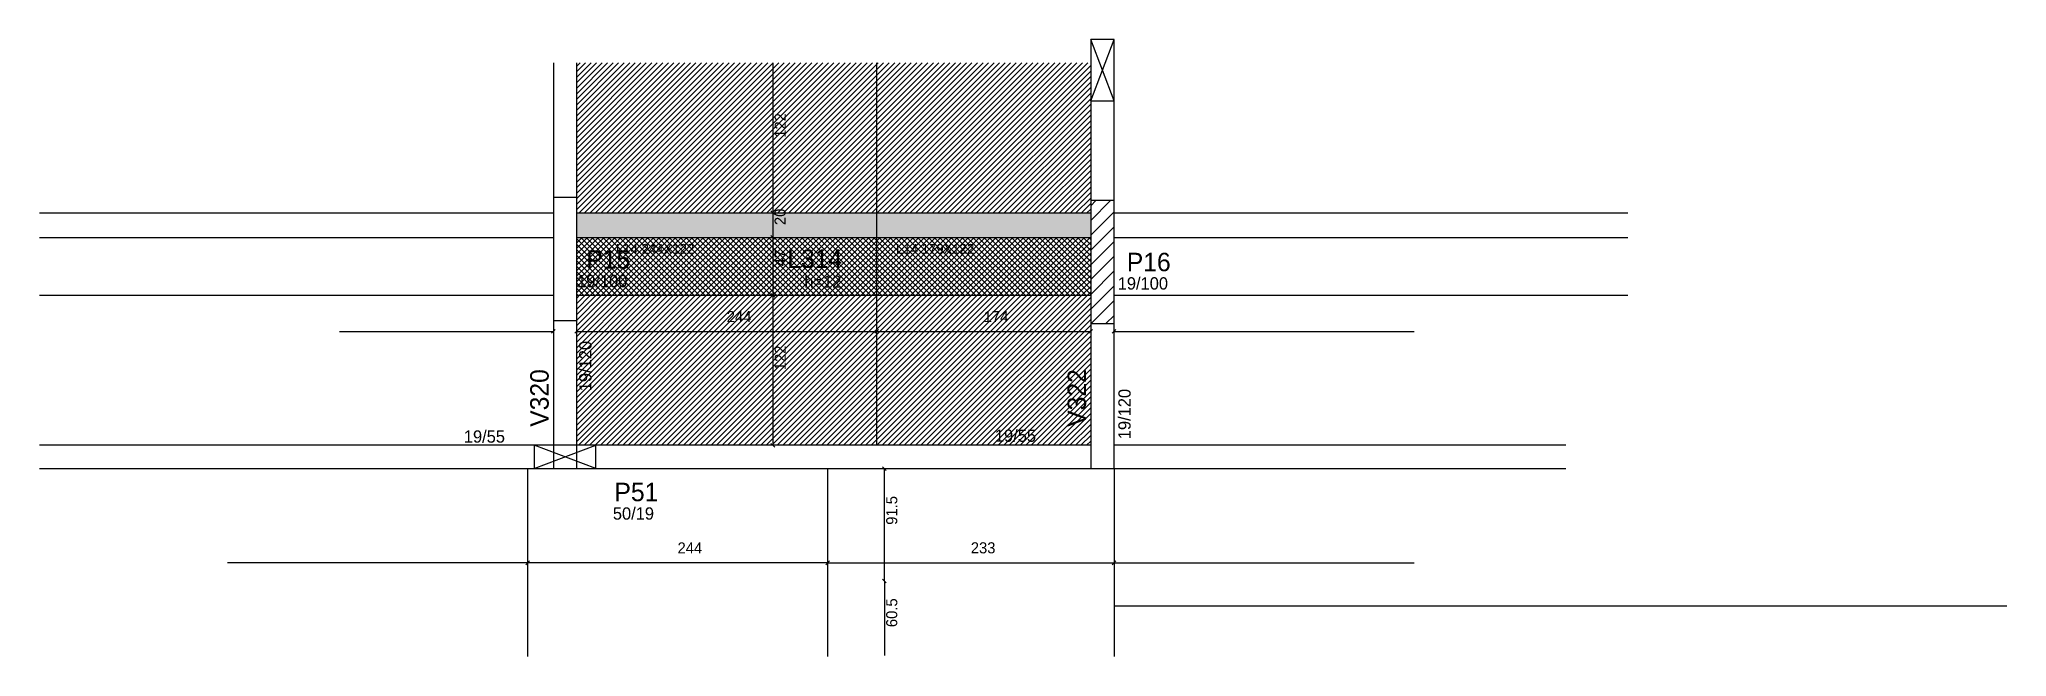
# Model space of a CAD drawing. Header units: metres. Extents: x 4478 to 6078, y 2109 to 2611.
import ezdxf

# ---------------------------------------------------------------- set-up
doc = ezdxf.new("R2010")
doc.units = ezdxf.units.M
for name, color, linetype in [('1', 7, 'Continuous'), ('3', 7, 'Continuous'), ('4', 7, 'Continuous'), ('7', 7, 'Continuous'), ('AUX00', 7, 'Continuous'), ('Hachura', 7, 'Continuous'), ('Painéis', 7, 'Continuous'), ('REAPROVEITAMENTO', 7, 'Continuous')]:
    doc.layers.add(name, color=color, linetype=linetype)

msp = doc.modelspace()

# ---------------------------------------------------------------- hatches: boundary and pattern name
at = {"layer": 'Hachura'}
h = msp.add_hatch(color=7, dxfattribs=at)
h.dxf.hatch_style = 1
h.paths.add_polyline_path([(4915.1, 2449.9), (5333.1, 2449.9), (5333.1, 2469.9), (4915.1, 2469.9), (4915.1, 2449.9)])
h = msp.add_hatch(dxfattribs=at)
h.set_pattern_fill('ANSI37')
h.paths.add_polyline_path([(5333.1, 2449.9), (4915.1, 2449.9), (4915.1, 2402.9), (5333.1, 2402.9), (5333.1, 2449.9)])
at = {"layer": 'REAPROVEITAMENTO'}
h = msp.add_hatch(dxfattribs=at)
h.set_pattern_fill('ANSI31')
h.paths.add_polyline_path([(5333.1, 2469.9), (4915.1, 2469.9), (4915.1, 2591.9), (5333.1, 2591.9), (5333.1, 2469.9)])
h = msp.add_hatch(dxfattribs=at)
h.set_pattern_fill('ANSI31')
h.paths.add_polyline_path([(5333.1, 2402.9), (4915.1, 2402.9), (4915.1, 2280.9), (5333.1, 2280.9), (5333.1, 2402.9)])

# ---------------------------------------------------------------- linework, layer by layer
at = {"layer": '1', "color": 1, "lineweight": 25}
for p, q in [((5333.1, 2560.9), (5352.1, 2610.9)), ((5352.1, 2560.9), (5333.1, 2610.9)), ((4880.6, 2261.9), (4930.6, 2280.9)), ((4930.6, 2261.9), (4880.6, 2280.9))]:
    msp.add_line(p, q, dxfattribs=at)
at = {"layer": '3', "color": 3, "lineweight": 25}
for p, q in [((5333.1, 2463.7), (5349.3, 2479.9)), ((5333.1, 2475.7), (5337.3, 2479.9)), ((5333.1, 2451.7), (5352.1, 2470.7)), ((5333.1, 2439.6), (5352.1, 2458.6)), ((5333.1, 2427.6), (5352.1, 2446.6)), ((5333.1, 2415.6), (5352.1, 2434.6)), ((5333.1, 2403.6), (5352.1, 2422.6)), ((5333.1, 2391.6), (5352.1, 2410.6)), ((5333.5, 2379.9), (5352.1, 2398.5)), ((5345.5, 2379.9), (5352.1, 2386.5))]:
    msp.add_line(p, q, dxfattribs=at)
for points in [[(4896.1, 2591.9), (4896.1, 2482.4)], [(4915.1, 2482.4), (4915.1, 2591.9)], [(5333.1, 2591.9), (5333.1, 2479.9)], [(5352.1, 2479.9), (5352.1, 2591.9)], [(4896.1, 2382.4), (4896.1, 2261.9)], [(4915.1, 2261.9), (4915.1, 2382.4)], [(5333.1, 2379.9), (5333.1, 2261.9)], [(5352.1, 2261.9), (5352.1, 2379.9)], [(4896.1, 2280.9), (4478.1, 2280.9)], [(5333.1, 2280.9), (4915.1, 2280.9)], [(5719.6, 2280.9), (5352.1, 2280.9)], [(4478.1, 2261.9), (4905.6, 2261.9)], [(4905.6, 2261.9), (5342.6, 2261.9)], [(5342.6, 2261.9), (5719.6, 2261.9)]]:
    msp.add_lwpolyline(points, dxfattribs=at)
at = {"layer": '7', "color": 7, "lineweight": 25}
for points in [[(5333.1, 2560.9), (5352.1, 2560.9), (5352.1, 2610.9), (5333.1, 2610.9), (5333.1, 2560.9)], [(4896.1, 2382.4), (4915.1, 2382.4), (4915.1, 2482.4), (4896.1, 2482.4), (4896.1, 2382.4)], [(5333.1, 2379.9), (5352.1, 2379.9), (5352.1, 2479.9), (5333.1, 2479.9), (5333.1, 2379.9)], [(4880.6, 2261.9), (4930.6, 2261.9), (4930.6, 2280.9), (4880.6, 2280.9), (4880.6, 2261.9)]]:
    msp.add_lwpolyline(points, dxfattribs=at)
at = {"layer": 'Painéis', "color": 4, "lineweight": 25}
for p, q in [((5074.6, 2591.9), (5074.6, 2469.9)), ((5074.6, 2469.9), (5074.6, 2449.9)), ((5074.6, 2449.9), (5074.6, 2402.9)), ((5074.6, 2402.9), (5074.6, 2280.9)), ((4722.1, 2373.5), (4896.1, 2373.5)), ((4915.1, 2373.5), (5159.1, 2373.5)), ((5159.1, 2373.5), (5333.1, 2373.5)), ((5352.1, 2373.5), (5596.1, 2373.5)), ((5165.4, 2170.4), (5165.4, 2261.9)), ((4875.1, 2185.3), (4631.1, 2185.3)), ((5119.1, 2185.3), (4875.1, 2185.3)), ((5119.1, 2185.3), (5352.1, 2185.3)), ((5352.1, 2185.3), (5596.1, 2185.3)), ((5165.4, 2170.4), (5165.4, 2109.9))]:
    msp.add_line(p, q, dxfattribs=at)
at = {"layer": 'Painéis', "color": 200, "lineweight": 25}
for p, q in [((5159.1, 2280.9), (5159.1, 2591.9)), ((4478.1, 2469.9), (4896.1, 2469.9)), ((4915.1, 2469.9), (5333.1, 2469.9)), ((5352.1, 2469.9), (5770.1, 2469.9)), ((4478.1, 2449.9), (4896.1, 2449.9)), ((4915.1, 2449.9), (5333.1, 2449.9)), ((5352.1, 2449.9), (5770.1, 2449.9)), ((4478.1, 2402.9), (4896.1, 2402.9)), ((4915.1, 2402.9), (5333.1, 2402.9)), ((5352.1, 2402.9), (5770.1, 2402.9)), ((4875.1, 2261.9), (4875.1, 2109)), ((5119.1, 2261.9), (5119.1, 2109)), ((5352.1, 2261.9), (5352.1, 2109)), ((5352.1, 2150.4), (6078.1, 2150.4))]:
    msp.add_line(p, q, dxfattribs=at)
at = {"layer": 'Painéis', "color": 0, "lineweight": 25}
for p, q in [((5073.1, 2471.4), (5076.1, 2468.4)), ((5076.1, 2468.4), (5073.1, 2471.4)), ((5073.1, 2451.4), (5076.1, 2448.4)), ((5076.1, 2448.4), (5073.1, 2451.4)), ((5073.1, 2404.4), (5076.1, 2401.4)), ((5076.1, 2401.4), (5073.1, 2404.4)), ((4894.6, 2372), (4897.6, 2375)), ((4916.6, 2375), (4913.6, 2372)), ((5157.6, 2372), (5160.6, 2375)), ((5160.6, 2375), (5157.6, 2372)), ((5331.6, 2372), (5334.6, 2375)), ((5353.6, 2375), (5350.6, 2372)), ((5073.1, 2282.4), (5076.1, 2279.4)), ((5166.9, 2260.4), (5163.9, 2263.4)), ((4876.6, 2186.8), (4873.6, 2183.8)), ((4873.6, 2183.8), (4876.6, 2186.8)), ((5117.6, 2183.8), (5120.6, 2186.8)), ((5120.6, 2186.8), (5117.6, 2183.8)), ((5350.6, 2183.8), (5353.6, 2186.8)), ((5353.6, 2186.8), (5350.6, 2183.8)), ((5163.9, 2171.9), (5166.9, 2168.9)), ((5166.9, 2168.9), (5163.9, 2171.9))]:
    msp.add_line(p, q, dxfattribs=at)

# ---------------------------------------------------------------- texts
at = {"layer": '3', "color": 3, "lineweight": 25}
for s, p in [('19/100', (4915.4, 2409.4)), ('h=12', (5100.2, 2408.9)), ('19/100', (5355.1, 2407.5)), ('19/55', (4823.3, 2283)), ('19/55', (5255.2, 2283.7)), ('50/19', (4944.5, 2220.4))]:
    msp.add_text(s, height=10, dxfattribs=at).set_placement(p)
for p in [(4927.1, 2324.8), (5365.6, 2285.8)]:
    msp.add_text('19/120', height=10, rotation=90, dxfattribs=at).set_placement(p)
at = {"layer": '4', "color": 4, "lineweight": 25}
for s, p in [('P15', (4923, 2424.4)), ('L314', (5086.4, 2425.1)), ('P16', (5362.5, 2422.4)), ('P51', (4945.8, 2235.4))]:
    msp.add_text(s, height=15, dxfattribs=at).set_placement(p)
for s, p in [('V320', (4892.3, 2295.9)), ('V322', (5329.3, 2295.9))]:
    msp.add_text(s, height=15, rotation=90, dxfattribs=at).set_placement(p)
at = {"layer": 'AUX00', "color": 7, "lineweight": 25}
for s, p in [('L14^J244X122', (4947, 2436.6)), ('L14^J179X122', (5174.8, 2436.6))]:
    msp.add_text(s, height=8, dxfattribs=at).set_placement(p)
at = {"layer": 'Painéis', "color": 240, "lineweight": 25}
for s, p in [('122', (5085.1, 2530.9)), ('20', (5085, 2459.9)), ('47', (5085.1, 2426.4)), ('122', (5085.1, 2341.9)), ('91.5', (5175.8, 2216.2)), ('60.5', (5175.8, 2133))]:
    msp.add_text(s, height=9, rotation=90, dxfattribs=at).set_placement(p)
for s, p in [('244', (5037.1, 2381)), ('174', (5246.1, 2381)), ('244', (4997.1, 2192.9)), ('233', (5235.6, 2193))]:
    msp.add_text(s, height=9, dxfattribs=at).set_placement(p)

doc.saveas('drawing.dxf')
